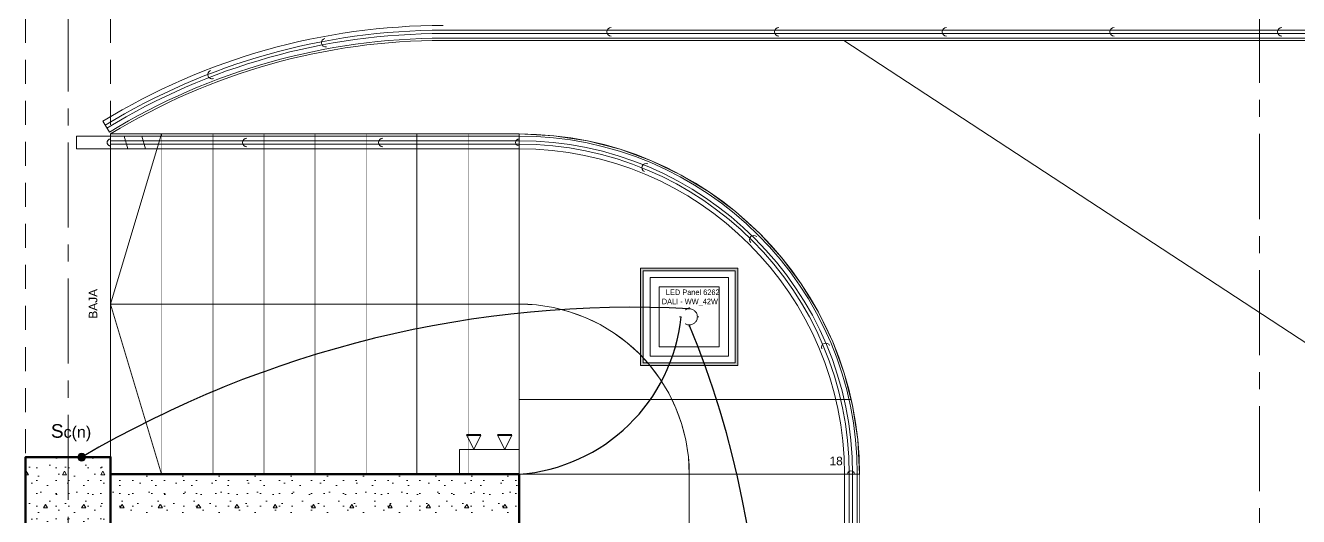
# Model space of a CAD drawing. Header units: inches. Extents: x -38 to 5698, y -33 to 92.
# Drawn here: x 115.57 to 123.05, y 24.5 to 27.39 of the extents above; entities that cross this region are included whole.
import ezdxf
from ezdxf.lldxf.tags import DXFTag

# ---------------------------------------------------------------- set-up
doc = ezdxf.new("R2010")
doc.units = ezdxf.units.IN
doc.header["$MEASUREMENT"] = 0
doc.set_wipeout_variables(frame=1)
for name, pattern in [('ACAD_ISO04W100', [30, 24, -3, 0, -3]), ('CONTINUA', [0]), ('DASHED', [0.75, 0.5, -0.25]), ('Hidden Line', [0.195611, 0.141111, -0.0545]), ('Punto & Raya', [0.65, 0.5, -0.075, 0, -0.075]), ('Raya Pequeña', [0.141111, 0.070556, -0.070556]), ('Rayas', [0.282222, 0.141111, -0.141111]), ('Wipeout_Contour', [1, 0, -1])]:
    doc.linetypes.add(name, pattern=pattern)
for name, color, linetype, lineweight in [('00 IE CKTO TOMAS', 111, 'Rayas', 18), ('00_IE_Luminarias', 6, 'Continuous', 30), ('ALUMBRADO_PVC', 6, 'PVC1', 30), ('Cable Alumbrado', 150, 'Continuous', 30), ('Luminaria', 9, 'Continuous', 9), ('Luminarias', 5, 'Continuous', 20), ('pulsador', 4, 'Continuous', 40), ('Simb_Alumbrado', 140, 'CONTINUA', 30)]:
    doc.layers.add(name, color=color, linetype=linetype, lineweight=lineweight)
for name, color, linetype in [('02 _ ARQ _ ALB _ Ejes Generales', 7, 'Continuous'), ('02 _ ARQ _ ZON _ Espacio.3D', 7, 'Continuous'), ('08 _ STR _ EXT _ 06 Columnas', 7, 'Continuous'), ('08 _ STR _ EXT _ 07 Losa Aligerada', 7, 'Continuous'), ('08 _ STR _ EXT _ 09 Vigas', 7, 'Continuous'), ('08 _ STR _ EXT _ 11 Escaleras', 7, 'Continuous'), ('08 _ STR _ EXT _ 12 Ascensor', 7, 'Continuous'), ('Dibujo 2D - General', 7, 'Continuous'), ('Interior - Escaleras & Barandillas', 7, 'Continuous')]:
    doc.layers.add(name, color=color, linetype=linetype)
doc.styles.add('Annotative', font='arial.ttf')
doc.styles.add('Estilo_Generado_3', font='arial.ttf')
doc.styles.add('{18b73a54-fa43-428c-adcb-c1c7bbdf2c84}', font='Simplex.shx')
tags = doc.linetypes.add('PVC1', pattern='A,1,-0.19772,["PVC",{18b73a54-fa43-428c-adcb-c1c7bbdf2c84},S=0.13,R=0,X=0,Y=-0.061851],-0.507647', length=1.705367).pattern_tags.tags
tags[6] = DXFTag(74, 10)
pattern_1 = [(0, (92.5, 3e-09), (0, 0.3897114), [0.024375, -0.200625]), (0, (92.6125, 0.19486), (0, 0.3897114), [0.024375, -0.200625]), (60, (92.5, 3e-09), (-0.3375, 0.1948557), [0.024375, -0.200625]), (60, (92.725, 3e-09), (-0.3375, 0.1948557), [0.024375, -0.200625]), (120, (92.5244, 3e-09), (0.3375, 0.1948557), [0.024375, -0.200625]), (120, (92.7494, 3e-09), (0.3375, 0.1948557), [0.024375, -0.200625]), (0, (92.500015, 0.0375), (0, 0.075), [0, -0.075, 0, -0.1125]), (45, (92.537515, 0.0375), (-0.05303301, 0.05303301), [0, -0.05625, 0, -0.09375])]

# ---------------------------------------------------------------- blocks, each defined once
blk = doc.blocks.new('*U268')
at = {"layer": 'Luminarias', "linetype": 'DASHED', "lineweight": 0, "ltscale": 0.05}
blk.add_lwpolyline([(0, -0.005), (0, 0.005)], dxfattribs=at)
blk = doc.blocks.new('*U269')
at = {"color": 0, "linetype": 'ByBlock', "lineweight": -2, "transparency": 16777216}
for p, rotation in [((-0.055, 0), 90), ((0.055, 0), 270), ((0, -0.055), 180)]:
    blk.add_blockref('*U268', p, dxfattribs=dict(at, rotation=rotation))
blk.add_blockref('*U268', (0, 0.055), dxfattribs=at)
blk = doc.blocks.new('PANEL CUADRAD 60X60 AD')
at = {"layer": 'Luminarias'}
h = blk.add_hatch(dxfattribs=at)
h.set_pattern_fill('DOTS', color=6, scale=0.0015)
h.set_pattern_definition([(0, (-2127.458864, -786.8599919), (0.001190625, 0.00238125), [0, -0.00238125])])
h.paths.add_polyline_path([(-0.3, 0.3), (-0.3, -0.3), (0.3, -0.3), (0.3, 0.3)])
h.paths.add_polyline_path([(0.283, 0.283), (0.283, -0.283), (-0.283, -0.283), (-0.283, 0.283)], flags=16)
h.paths.add_polyline_path([(0.2415, 0.2415), (0.2415, -0.2415), (-0.2415, -0.2415), (-0.2415, 0.2415)], flags=0)
h.paths.add_polyline_path([(0.1851, 0.1851), (0.1851, -0.1851), (-0.1851, -0.1851), (-0.1851, 0.1851)], flags=0)
h.paths.add_polyline_path([(0.05, 0, -1), (-0.05, 0, -1)], flags=0)
h.paths.add_polyline_path([(-0.1815, 0.0591), (0.2115, 0.0591), (0.2115, 0.1859), (-0.1815, 0.1859)], flags=8)
at = {"layer": 'Luminarias', "color": 6, "lineweight": 0}
for points in [[(-0.3, 0.3), (0.3, 0.3), (0.3, -0.3), (-0.3, -0.3)], [(-0.283, -0.283), (0.283, -0.283), (0.283, 0.283), (-0.283, 0.283)], [(-0.2415, -0.2415), (0.2415, -0.2415), (0.2415, 0.2415), (-0.2415, 0.2415)], [(-0.1851, -0.1851), (0.1851, -0.1851), (0.1851, 0.1851), (-0.1851, 0.1851)]]:
    blk.add_lwpolyline(points, close=True, dxfattribs=at)
at = {"layer": 'Luminarias', "color": 6}
blk.add_lwpolyline([(-0.3, 0.3), (0.3, 0.3), (0.3, -0.3), (-0.3, -0.3)], close=True, dxfattribs=at)
at = {"layer": 'Luminarias', "color": 6, "linetype": 'DASHED', "lineweight": 0, "ltscale": 0.01}
blk.add_circle((0, 0), 0.05, dxfattribs=at)
at = {"color": 6}
blk.add_blockref('*U269', (0, 0), dxfattribs=at)
at = {"layer": 'Luminarias', "color": 6, "insert": (-0.1693, 0.1686), "char_height": 0.034, "width": 0.456812, "attachment_point": 1}
blk.add_mtext('  LED Panel 6262 DALI - WW_42W {\\Ftxt|c0;\\C4;\\P} ', dxfattribs=at)
blk = doc.blocks.new('ii3t')
at = {"layer": 'Simb_Alumbrado', "lineweight": 5}
h = blk.add_hatch(color=3, dxfattribs=at)
edge = h.paths.add_edge_path()
edge.add_arc((0, 0), 0.0164, 0, 360)
blk.add_circle((0, 0), 0.0164, dxfattribs=at)
blk = doc.blocks.new('luz de emergencia')
at = {"color": 5, "lineweight": 40}
for p, q in [((164.1493, 48.9365, -0.0001), (164.2333, 48.9365, -0.0001)), ((164.3313, 48.9365, -0.0001), (164.4153, 48.9365, -0.0001))]:
    blk.add_line(p, q, dxfattribs=at)
at = {"layer": '00_IE_Luminarias', "color": 5, "linetype": 'Continuous', "lineweight": 13}
for p, q in [((164.1913, 49.0205, -0.0001), (164.1493, 48.9365, -0.0001)), ((164.2333, 48.9365, -0.0001), (164.1913, 49.0205, -0.0001)), ((164.3733, 49.0205, -0.0001), (164.3313, 48.9365, -0.0001)), ((164.4153, 48.9365, -0.0001), (164.3733, 49.0205, -0.0001))]:
    blk.add_line(p, q, dxfattribs=at)
at = {"layer": '00_IE_Luminarias', "color": 5, "linetype": 'Continuous', "lineweight": 13, "elevation": -0.0001}
blk.add_lwpolyline([(164.4573, 49.0205), (164.1073, 49.0205), (164.1073, 49.1666), (164.4573, 49.1665)], close=True, dxfattribs=at)

msp = doc.modelspace()

# ---------------------------------------------------------------- linework, layer by layer
at = {"layer": '02 _ ARQ _ ALB _ Ejes Generales', "color": 251, "linetype": 'Punto & Raya', "lineweight": 13}
for p, q in [((115.82, 45.9), (115.82, 2.05)), ((122.82, 3.05), (122.82, 44.9))]:
    msp.add_line(p, q, dxfattribs=at)
at = {"layer": '02 _ ARQ _ ZON _ Espacio.3D', "color": 254, "linetype": 'Continuous', "lineweight": 0, "flags": 128}
msp.add_lwpolyline([(115.57, 24.85), (116.07, 24.85), (116.07, 26.75, -0.137976), (118.0251, 27.3), (131.82, 27.3, -1), (131.82, 19.8), (118.0251, 19.8, -0.137981), (116.07, 20.35), (116.07, 22.25), (115.57, 22.25), (115.57, 22.7), (116.07, 22.7), (116.07, 24.4), (115.57, 24.4)], format="xyb", close=True, dxfattribs=at)
at = {"layer": '08 _ STR _ EXT _ 07 Losa Aligerada', "color": 254, "linetype": 'Continuous', "lineweight": 18, "flags": 128}
msp.add_lwpolyline([(118.0251, 19.8, -0.137981), (116.07, 20.35), (116.07, 22.3499), (116.07, 24.7499), (116.07, 26.75, -0.137981), (118.0251, 27.3), (131.82, 27.3, -1), (131.82, 19.8)], format="xyb", close=True, dxfattribs=at)
at = {"layer": '08 _ STR _ EXT _ 09 Vigas', "color": 251, "linetype": 'Hidden Line', "lineweight": 13}
msp.add_line((115.57, 17.4), (115.57, 29.7), dxfattribs=at)
at = {"layer": '08 _ STR _ EXT _ 11 Escaleras', "color": 161, "linetype": 'ACAD_ISO04W100', "lineweight": 13}
for p, q in [((118.47, 26.75), (118.47, 22.35)), ((120.47, 22.35), (120.47, 24.75))]:
    msp.add_line(p, q, dxfattribs=at)
at = {"layer": 'Interior - Escaleras & Barandillas', "color": 161, "linetype": 'Continuous', "lineweight": 13}
for p, q in [((131.82, 27.3598), (118.0251, 27.3598)), ((118.0251, 27.3403), (131.82, 27.3403)), ((118.0251, 27.3125), (131.82, 27.3125)), ((115.87, 26.7375), (115.87, 26.6625))]:
    msp.add_line(p, q, dxfattribs=at)
at = {"layer": 'Interior - Escaleras & Barandillas', "color": 161, "linetype": 'Raya Pequeña', "lineweight": 13}
msp.add_line((115.87, 26.7375), (115.87, 26.6625), dxfattribs=at)
at = {"layer": 'Interior - Escaleras & Barandillas', "color": 161, "linetype": 'Continuous', "lineweight": 13, "flags": 128}
for points in [[(117.3297, 27.3113, 1), (117.3388, 27.2621)], [(119.0105, 27.375, 1), (119.0105, 27.325)], [(119.9958, 27.375, 1), (119.9958, 27.325)], [(120.9812, 27.375, 1), (120.9812, 27.325)], [(121.9665, 27.375, 1), (121.9665, 27.325)], [(122.9519, 27.375, 1), (122.9519, 27.325)], [(116.6575, 27.1222, 1), (116.6754, 27.0755)], [(119.2258, 26.5747, 1), (119.2067, 26.5285, 1)], [(119.8665, 26.1465, 1), (119.8312, 26.1112, 1)], [(120.2947, 25.5058, 1), (120.2485, 25.4867, 1)]]:
    msp.add_lwpolyline(points, format="xyb", dxfattribs=at)
at = {"layer": 'Interior - Escaleras & Barandillas', "color": 161, "linetype": 'Continuous', "lineweight": 13}
for radius in [3.8376, 3.8098]:
    msp.add_arc((118.0251, 23.5499), radius, 90.00023, 121.4235, dxfattribs=at)

# ---------------------------------------------------------------- block references
at = {"layer": 'Cable Alumbrado', "lineweight": 0, "xscale": 1.404578189384958, "yscale": 1.404578189384958, "zscale": 1.404578189384958}
msp.add_blockref('ii3t', (115.9005, 24.85), dxfattribs=at)
at = {"layer": 'Luminaria', "xscale": 0.9538673662839494, "yscale": 0.9538673662839494, "zscale": 0.9538673662839494}
msp.add_blockref('PANEL CUADRAD 60X60 AD', (119.47, 25.675), dxfattribs=at)

# ---------------------------------------------------------------- texts
at = {"layer": '00 IE CKTO TOMAS', "insert": (115.7194, 24.944), "char_height": 0.08, "width": 0.768045, "attachment_point": 7, "style": 'Annotative'}
msp.add_mtext('S{\\H0.84375x;c(n)}', dxfattribs=at)
at = {"layer": '08 _ STR _ EXT _ 11 Escaleras', "color": 161, "lineweight": 13, "insert": (115.9675, 25.6643), "char_height": 0.05, "attachment_point": 4, "rotation": 90, "style": 'Estilo_Generado_3'}
msp.add_mtext('\\A1;{\\pql;\\fArial|b0|i0|c0|p34;BAJA}', dxfattribs=at)
at = {"layer": '08 _ STR _ EXT _ 11 Escaleras', "color": 161, "lineweight": 13, "insert": (120.2941, 24.8274), "char_height": 0.05, "attachment_point": 4, "style": 'Estilo_Generado_3'}
msp.add_mtext('\\A1;{\\pql;\\fArial|b0|i0|c0|p34;18}', dxfattribs=at)

# ---------------------------------------------------------------- next in the draw order: wipeouts: each hides what was drawn before it
at = {"color": 254, "linetype": 'Wipeout_Contour', "lineweight": 0, "ltscale": 3325.572681}
msp.add_wipeout([(120.47, 24.75), (118.47, 24.75), (118.47, 24.45), (120.47, 24.45)], dxfattribs=at).dxf.layer = '08 _ STR _ EXT _ 11 Escaleras'

# ---------------------------------------------------------------- next in the draw order: linework, layer by layer
at = {"layer": '08 _ STR _ EXT _ 11 Escaleras', "color": 161, "linetype": 'ACAD_ISO04W100', "lineweight": 13}
msp.add_line((119.47, 22.35), (119.47, 24.75), dxfattribs=at)
msp.add_arc((118.47, 24.75), 2, 0, 90, dxfattribs=at)

# ---------------------------------------------------------------- next in the draw order: texts
at = {"layer": '08 _ STR _ EXT _ 11 Escaleras', "color": 161, "lineweight": 13, "insert": (120.2941, 24.5279), "char_height": 0.05, "attachment_point": 4, "style": 'Estilo_Generado_3'}
msp.add_mtext('\\A1;{\\pql;\\fArial|b0|i0|c0|p34;17}', dxfattribs=at)

# ---------------------------------------------------------------- next in the draw order: wipeouts: each hides what was drawn before it
at = {"color": 254, "linetype": 'Wipeout_Contour', "lineweight": 0, "ltscale": 3321.116525}
msp.add_wipeout([(118.47, 26.75), (118.17, 26.75), (118.17, 24.75), (118.47, 24.75)], dxfattribs=at).dxf.layer = '08 _ STR _ EXT _ 11 Escaleras'

# ---------------------------------------------------------------- next in the draw order: linework, layer by layer
at = {"layer": '08 _ STR _ EXT _ 11 Escaleras', "color": 161, "linetype": 'ACAD_ISO04W100', "lineweight": 13}
msp.add_line((118.17, 26.75), (118.17, 24.75), dxfattribs=at)
at = {"layer": '08 _ STR _ EXT _ 11 Escaleras', "color": 161, "linetype": 'Continuous', "lineweight": 13}
for p in [(118.47, 26.75), (120.4211, 25.1897)]:
    msp.add_line(p, (118.47, 25.1897), dxfattribs=at)
at = {"layer": '08 _ STR _ EXT _ 11 Escaleras', "color": 161, "linetype": 'ACAD_ISO04W100', "lineweight": 13}
msp.add_arc((118.47, 24.75), 1, 0, 90, dxfattribs=at)

# ---------------------------------------------------------------- next in the draw order: texts
at = {"layer": '08 _ STR _ EXT _ 11 Escaleras', "color": 161, "lineweight": 13, "insert": (118.3925, 26.5741), "char_height": 0.05, "attachment_point": 4, "rotation": 90, "style": 'Estilo_Generado_3'}
msp.add_mtext('\\A1;{\\pql;\\fArial|b0|i0|c0|p34;19}', dxfattribs=at)

# ---------------------------------------------------------------- next in the draw order: wipeouts: each hides what was drawn before it
at = {"color": 254, "linetype": 'Wipeout_Contour', "lineweight": 0, "ltscale": 3319.917103}
msp.add_wipeout([(117.87, 26.75), (117.87, 24.75), (118.17, 24.75), (118.17, 26.75)], dxfattribs=at).dxf.layer = '08 _ STR _ EXT _ 11 Escaleras'

# ---------------------------------------------------------------- next in the draw order: linework, layer by layer
at = {"layer": '08 _ STR _ EXT _ 11 Escaleras', "color": 161, "linetype": 'ACAD_ISO04W100', "lineweight": 13}
msp.add_line((117.87, 26.75), (117.87, 24.75), dxfattribs=at)

# ---------------------------------------------------------------- next in the draw order: texts
at = {"layer": '08 _ STR _ EXT _ 11 Escaleras', "color": 161, "lineweight": 13, "insert": (118.0925, 26.5741), "char_height": 0.05, "attachment_point": 4, "rotation": 90, "style": 'Estilo_Generado_3'}
msp.add_mtext('\\A1;{\\pql;\\fArial|b0|i0|c0|p34;20}', dxfattribs=at)

# ---------------------------------------------------------------- next in the draw order: wipeouts: each hides what was drawn before it
at = {"color": 254, "linetype": 'Wipeout_Contour', "lineweight": 0, "ltscale": 3318.717682}
msp.add_wipeout([(117.57, 24.75), (117.87, 24.75), (117.87, 26.75), (117.57, 26.75)], dxfattribs=at).dxf.layer = '08 _ STR _ EXT _ 11 Escaleras'

# ---------------------------------------------------------------- next in the draw order: texts
at = {"layer": '08 _ STR _ EXT _ 11 Escaleras', "color": 161, "lineweight": 13, "insert": (117.7921, 26.5741), "char_height": 0.05, "attachment_point": 4, "rotation": 90, "style": 'Estilo_Generado_3'}
msp.add_mtext('\\A1;{\\pql;\\fArial|b0|i0|c0|p34;21}', dxfattribs=at)

# ---------------------------------------------------------------- next in the draw order: wipeouts: each hides what was drawn before it
at = {"color": 254, "linetype": 'Wipeout_Contour', "lineweight": 0, "ltscale": 3317.518262}
msp.add_wipeout([(117.27, 24.75), (117.57, 24.75), (117.57, 26.75), (117.27, 26.75)], dxfattribs=at).dxf.layer = '08 _ STR _ EXT _ 11 Escaleras'

# ---------------------------------------------------------------- next in the draw order: linework, layer by layer
at = {"layer": '08 _ STR _ EXT _ 11 Escaleras', "color": 161, "linetype": 'ACAD_ISO04W100', "lineweight": 13}
msp.add_line((117.57, 24.75), (117.57, 26.75), dxfattribs=at)

# ---------------------------------------------------------------- next in the draw order: texts
at = {"layer": '08 _ STR _ EXT _ 11 Escaleras', "color": 161, "lineweight": 13, "insert": (117.4921, 26.5741), "char_height": 0.05, "attachment_point": 4, "rotation": 90, "style": 'Estilo_Generado_3'}
msp.add_mtext('\\A1;{\\pql;\\fArial|b0|i0|c0|p34;22}', dxfattribs=at)

# ---------------------------------------------------------------- next in the draw order: wipeouts: each hides what was drawn before it
at = {"color": 254, "linetype": 'Wipeout_Contour', "lineweight": 0, "ltscale": 3316.318841}
msp.add_wipeout([(116.97, 24.75), (117.27, 24.75), (117.27, 26.75), (116.97, 26.75)], dxfattribs=at).dxf.layer = '08 _ STR _ EXT _ 11 Escaleras'

# ---------------------------------------------------------------- next in the draw order: linework, layer by layer
at = {"layer": '08 _ STR _ EXT _ 11 Escaleras', "color": 161, "linetype": 'ACAD_ISO04W100', "lineweight": 13}
msp.add_line((117.27, 24.75), (117.27, 26.75), dxfattribs=at)

# ---------------------------------------------------------------- next in the draw order: texts
at = {"layer": '08 _ STR _ EXT _ 11 Escaleras', "color": 161, "lineweight": 13, "insert": (117.1926, 26.5741), "char_height": 0.05, "attachment_point": 4, "rotation": 90, "style": 'Estilo_Generado_3'}
msp.add_mtext('\\A1;{\\pql;\\fArial|b0|i0|c0|p34;23}', dxfattribs=at)

# ---------------------------------------------------------------- next in the draw order: wipeouts: each hides what was drawn before it
at = {"color": 254, "linetype": 'Wipeout_Contour', "lineweight": 0, "ltscale": 3315.119421}
msp.add_wipeout([(116.67, 24.75), (116.97, 24.75), (116.97, 26.75), (116.67, 26.75)], dxfattribs=at).dxf.layer = '08 _ STR _ EXT _ 11 Escaleras'

# ---------------------------------------------------------------- next in the draw order: linework, layer by layer
at = {"layer": '08 _ STR _ EXT _ 11 Escaleras', "color": 161, "linetype": 'ACAD_ISO04W100', "lineweight": 13}
msp.add_line((116.97, 24.75), (116.97, 26.75), dxfattribs=at)

# ---------------------------------------------------------------- next in the draw order: texts
at = {"layer": '08 _ STR _ EXT _ 11 Escaleras', "color": 161, "lineweight": 13, "insert": (116.8921, 26.5741), "char_height": 0.05, "attachment_point": 4, "rotation": 90, "style": 'Estilo_Generado_3'}
msp.add_mtext('\\A1;{\\pql;\\fArial|b0|i0|c0|p34;24}', dxfattribs=at)

# ---------------------------------------------------------------- next in the draw order: wipeouts: each hides what was drawn before it
at = {"color": 254, "linetype": 'Wipeout_Contour', "lineweight": 0, "ltscale": 3313.920002}
msp.add_wipeout([(116.37, 24.75), (116.67, 24.75), (116.67, 26.75), (116.37, 26.75)], dxfattribs=at).dxf.layer = '08 _ STR _ EXT _ 11 Escaleras'

# ---------------------------------------------------------------- next in the draw order: linework, layer by layer
at = {"layer": '08 _ STR _ EXT _ 11 Escaleras', "color": 161, "linetype": 'ACAD_ISO04W100', "lineweight": 13}
msp.add_line((116.67, 24.75), (116.67, 26.75), dxfattribs=at)

# ---------------------------------------------------------------- next in the draw order: texts
at = {"layer": '08 _ STR _ EXT _ 11 Escaleras', "color": 161, "lineweight": 13, "insert": (116.5925, 26.5741), "char_height": 0.05, "attachment_point": 4, "rotation": 90, "style": 'Estilo_Generado_3'}
msp.add_mtext('\\A1;{\\pql;\\fArial|b0|i0|c0|p34;25}', dxfattribs=at)

# ---------------------------------------------------------------- next in the draw order: wipeouts: each hides what was drawn before it
at = {"color": 254, "linetype": 'Wipeout_Contour', "lineweight": 0, "ltscale": 3312.720583}
msp.add_wipeout([(116.07, 24.75), (116.37, 24.75), (116.37, 26.75), (116.07, 26.75)], dxfattribs=at).dxf.layer = '08 _ STR _ EXT _ 11 Escaleras'

# ---------------------------------------------------------------- next in the draw order: linework, layer by layer
at = {"layer": '08 _ STR _ EXT _ 11 Escaleras', "color": 161, "linetype": 'ACAD_ISO04W100', "lineweight": 13}
for p, q in [((118.47, 26.75), (116.07, 26.75)), ((116.07, 26.75), (116.07, 24.75)), ((116.37, 26.75), (116.07, 25.75)), ((116.37, 24.75), (116.37, 26.75)), ((118.47, 25.75), (116.07, 25.75)), ((116.07, 25.75), (116.37, 24.75)), ((116.07, 24.75), (120.47, 24.75))]:
    msp.add_line(p, q, dxfattribs=at)

# ---------------------------------------------------------------- next in the draw order: texts
at = {"layer": '08 _ STR _ EXT _ 11 Escaleras', "color": 161, "lineweight": 13, "insert": (116.2925, 26.5741), "char_height": 0.05, "attachment_point": 4, "rotation": 90, "style": 'Estilo_Generado_3'}
msp.add_mtext('\\A1;{\\pql;\\fArial|b0|i0|c0|p34;26}', dxfattribs=at)

# ---------------------------------------------------------------- next in the draw order: wipeouts: each hides what was drawn before it
at = {"color": 254, "linetype": 'Wipeout_Contour', "lineweight": 0, "ltscale": 3325.454396}
msp.add_wipeout([(120.47, 24.75), (118.47, 24.75), (118.47, 22.35), (120.47, 22.35)], dxfattribs=at).dxf.layer = '08 _ STR _ EXT _ 11 Escaleras'

# ---------------------------------------------------------------- next in the draw order: linework, layer by layer
at = {"layer": '08 _ STR _ EXT _ 11 Escaleras', "color": 161, "linetype": 'Continuous', "lineweight": 13}
for p, q in [((118.47, 25.1897), (118.47, 22.35)), ((120.47, 22.35), (120.47, 24.75))]:
    msp.add_line(p, q, dxfattribs=at)
at = {"layer": '08 _ STR _ EXT _ 11 Escaleras', "color": 167, "linetype": 'Continuous', "lineweight": 18}
msp.add_line((120.47, 22.35), (120.47, 24.75), dxfattribs=at)
at = {"layer": '08 _ STR _ EXT _ 11 Escaleras', "color": 161, "linetype": 'Continuous', "lineweight": 13}
msp.add_arc((118.47, 24.75), 2, 0, 89.99998, dxfattribs=at)

# ---------------------------------------------------------------- next in the draw order: wipeouts: each hides what was drawn before it
at = {"color": 254, "linetype": 'Wipeout_Contour', "lineweight": 0, "ltscale": 3316.918476}
msp.add_wipeout([(118.47, 26.75), (116.07, 26.75), (116.07, 24.75), (118.47, 24.75)], dxfattribs=at).dxf.layer = '08 _ STR _ EXT _ 11 Escaleras'

# ---------------------------------------------------------------- next in the draw order: linework, layer by layer
at = {"layer": '08 _ STR _ EXT _ 11 Escaleras', "color": 161, "linetype": 'Continuous', "lineweight": 13}
for p, q in [((118.47, 26.75), (116.07, 26.75)), ((116.07, 26.75), (116.07, 24.75)), ((116.07, 24.75), (118.47, 24.75)), ((118.47, 24.75), (120.47, 24.75))]:
    msp.add_line(p, q, dxfattribs=at)
at = {"layer": '08 _ STR _ EXT _ 11 Escaleras', "color": 161, "linetype": 'Raya Pequeña', "lineweight": 13}
msp.add_line((118.3302, 24.75), (118.3302, 26.75), dxfattribs=at)
at = {"layer": '08 _ STR _ EXT _ 11 Escaleras', "color": 167, "linetype": 'Continuous', "lineweight": 18}
msp.add_line((118.47, 24.75), (118.47, 22.35), dxfattribs=at)

# ---------------------------------------------------------------- next in the draw order: wipeouts: each hides what was drawn before it
at = {"color": 254, "linetype": 'Wipeout_Contour', "lineweight": 0, "ltscale": 3325.572681}
msp.add_wipeout([(120.47, 24.75), (118.47, 24.75), (118.47, 24.45), (120.47, 24.45)], dxfattribs=at).dxf.layer = '08 _ STR _ EXT _ 11 Escaleras'

# ---------------------------------------------------------------- next in the draw order: linework, layer by layer
at = {"layer": '08 _ STR _ EXT _ 11 Escaleras', "color": 167, "linetype": 'Continuous', "lineweight": 18}
for p, q in [((118.47, 26.75), (118.47, 24.75)), ((119.47, 22.35), (119.47, 24.75))]:
    msp.add_line(p, q, dxfattribs=at)
msp.add_arc((118.47, 24.75), 2, 0, 90, dxfattribs=at)
at = {"layer": 'ALUMBRADO_PVC', "linetype": 'PVC1', "ltscale": 0.4}
msp.add_arc((114.4806, 23.55), 5.4046, 337.39619, 22.60411, dxfattribs=at)
at = {"layer": 'Dibujo 2D - General', "color": 252, "linetype": 'Continuous', "lineweight": 13}
msp.add_line((131.82, 19.8), (120.3789, 27.3), dxfattribs=at)
at = {"layer": 'Interior - Escaleras & Barandillas', "color": 161, "linetype": 'Continuous', "lineweight": 13}
for p, q in [((120.3825, 24.75), (120.3825, 22.35)), ((120.4102, 24.75), (120.4102, 22.35)), ((120.4297, 22.35), (120.4297, 24.75)), ((120.4575, 22.35), (120.4575, 24.75))]:
    msp.add_line(p, q, dxfattribs=at)
at = {"layer": 'Interior - Escaleras & Barandillas', "color": 167, "linetype": 'Continuous', "lineweight": 18, "flags": 128}
msp.add_lwpolyline([(120.44, 24.75, 1), (120.4, 24.75, 1)], format="xyb", dxfattribs=at)

# ---------------------------------------------------------------- next in the draw order: wipeouts: each hides what was drawn before it
at = {"color": 254, "linetype": 'Wipeout_Contour', "lineweight": 0, "ltscale": 3321.116525}
msp.add_wipeout([(118.47, 26.75), (118.17, 26.75), (118.17, 24.75), (118.47, 24.75)], dxfattribs=at).dxf.layer = '08 _ STR _ EXT _ 11 Escaleras'

# ---------------------------------------------------------------- next in the draw order: hatches: boundary and pattern name
at = {"layer": '08 _ STR _ EXT _ 12 Ascensor', "linetype": 'Continuous', "lineweight": 9}
h = msp.add_hatch(dxfattribs=at)
h.set_pattern_fill('HORMIGÓN_EN_MASA_0002', style=0, pattern_type=2)
h.set_pattern_definition(pattern_1)
h.paths.add_polyline_path([(118.22, 24.5), (118.47, 24.75), (118.22, 24.75)])
h = msp.add_hatch(dxfattribs=at)
h.set_pattern_fill('HORMIGÓN_EN_MASA_0002', style=0, pattern_type=2)
h.set_pattern_definition(pattern_1)
h.paths.add_polyline_path([(118.22, 24.5), (118.47, 24.5), (118.47, 24.75)])

# ---------------------------------------------------------------- next in the draw order: linework, layer by layer
at = {"layer": '08 _ STR _ EXT _ 11 Escaleras', "color": 167, "linetype": 'Continuous', "lineweight": 18}
for p, q in [((118.47, 26.75), (118.17, 26.75)), ((118.17, 26.75), (118.17, 24.75)), ((118.47, 24.75), (118.47, 26.75)), ((118.17, 24.75), (120.47, 24.75))]:
    msp.add_line(p, q, dxfattribs=at)
msp.add_arc((118.47, 24.75), 1, 0, 90, dxfattribs=at)
at = {"layer": '08 _ STR _ EXT _ 12 Ascensor', "color": 7, "linetype": 'Continuous', "lineweight": 80, "flags": 128}
msp.add_lwpolyline([(118.47, 22.35), (118.47, 24.75)], dxfattribs=at)
at = {"layer": 'ALUMBRADO_PVC', "linetype": 'PVC1', "ltscale": 0.4}
msp.add_arc((118.3935, 25.7814), 1.0342, 274.239, 354.09296, dxfattribs=at)
at = {"layer": 'Interior - Escaleras & Barandillas', "color": 167, "linetype": 'Continuous', "lineweight": 18, "flags": 128}
msp.add_lwpolyline([(118.47, 26.72, 1), (118.47, 26.68, 1)], format="xyb", dxfattribs=at)
at = {"layer": 'Interior - Escaleras & Barandillas', "color": 161, "linetype": 'Continuous', "lineweight": 13}
for radius in [1.9875, 1.9598, 1.9402, 1.9125]:
    msp.add_arc((118.47, 24.75), radius, 0, 90, dxfattribs=at)

# ---------------------------------------------------------------- next in the draw order: wipeouts: each hides what was drawn before it
at = {"color": 254, "linetype": 'Wipeout_Contour', "lineweight": 0, "ltscale": 3319.917103}
msp.add_wipeout([(117.87, 26.75), (117.87, 24.75), (118.17, 24.75), (118.17, 26.75)], dxfattribs=at).dxf.layer = '08 _ STR _ EXT _ 11 Escaleras'

# ---------------------------------------------------------------- next in the draw order: block references
at = {"layer": 'pulsador', "color": 4, "lineweight": 40, "rotation": 180}
msp.add_blockref('luz de emergencia', (282.5773, 73.9166, 0.0001), dxfattribs=at)

# ---------------------------------------------------------------- next in the draw order: wipeouts: each hides what was drawn before it
at = {"color": 254, "linetype": 'Wipeout_Contour', "lineweight": 0, "ltscale": 3318.717682}
msp.add_wipeout([(117.57, 26.75), (117.57, 24.75), (117.87, 24.75), (117.87, 26.75)], dxfattribs=at).dxf.layer = '08 _ STR _ EXT _ 11 Escaleras'

# ---------------------------------------------------------------- next in the draw order: linework, layer by layer
at = {"layer": '08 _ STR _ EXT _ 11 Escaleras', "color": 167, "linetype": 'Continuous', "lineweight": 18}
for p, q in [((117.57, 26.75), (117.57, 24.75)), ((117.87, 24.75), (117.87, 26.75))]:
    msp.add_line(p, q, dxfattribs=at)
at = {"layer": 'Interior - Escaleras & Barandillas', "color": 161, "linetype": 'Continuous', "lineweight": 13, "flags": 128}
msp.add_lwpolyline([(117.67, 26.725, 1), (117.67, 26.675, 1)], format="xyb", dxfattribs=at)

# ---------------------------------------------------------------- next in the draw order: wipeouts: each hides what was drawn before it
at = {"color": 254, "linetype": 'Wipeout_Contour', "lineweight": 0, "ltscale": 3317.518261}
msp.add_wipeout([(117.27, 26.75), (117.27, 24.75), (117.57, 24.75), (117.57, 26.75)], dxfattribs=at).dxf.layer = '08 _ STR _ EXT _ 11 Escaleras'

# ---------------------------------------------------------------- next in the draw order: linework, layer by layer
at = {"layer": '08 _ STR _ EXT _ 11 Escaleras', "color": 167, "linetype": 'Continuous', "lineweight": 18}
msp.add_line((117.27, 26.75), (117.27, 24.75), dxfattribs=at)

# ---------------------------------------------------------------- next in the draw order: wipeouts: each hides what was drawn before it
at = {"color": 254, "linetype": 'Wipeout_Contour', "lineweight": 0, "ltscale": 3316.318841}
msp.add_wipeout([(117.27, 26.75), (116.97, 26.75), (116.97, 24.75), (117.27, 24.75)], dxfattribs=at).dxf.layer = '08 _ STR _ EXT _ 11 Escaleras'

# ---------------------------------------------------------------- next in the draw order: linework, layer by layer
at = {"layer": '08 _ STR _ EXT _ 11 Escaleras', "color": 167, "linetype": 'Continuous', "lineweight": 18}
msp.add_line((116.97, 26.75), (116.97, 24.75), dxfattribs=at)

# ---------------------------------------------------------------- next in the draw order: wipeouts: each hides what was drawn before it
at = {"color": 254, "linetype": 'Wipeout_Contour', "lineweight": 0, "ltscale": 3315.119421}
msp.add_wipeout([(116.67, 26.75), (116.67, 24.75), (116.97, 24.75), (116.97, 26.75)], dxfattribs=at).dxf.layer = '08 _ STR _ EXT _ 11 Escaleras'

# ---------------------------------------------------------------- next in the draw order: linework, layer by layer
at = {"layer": '08 _ STR _ EXT _ 11 Escaleras', "color": 167, "linetype": 'Continuous', "lineweight": 18}
msp.add_line((116.67, 26.75), (116.67, 24.75), dxfattribs=at)
at = {"layer": 'Interior - Escaleras & Barandillas', "color": 161, "linetype": 'Continuous', "lineweight": 13, "flags": 128}
msp.add_lwpolyline([(116.87, 26.725, 1), (116.87, 26.675, 1)], format="xyb", dxfattribs=at)

# ---------------------------------------------------------------- next in the draw order: wipeouts: each hides what was drawn before it
at = {"color": 254, "linetype": 'Wipeout_Contour', "lineweight": 0, "ltscale": 3313.920002}
msp.add_wipeout([(116.37, 26.75), (116.37, 24.75), (116.67, 24.75), (116.67, 26.75)], dxfattribs=at).dxf.layer = '08 _ STR _ EXT _ 11 Escaleras'

# ---------------------------------------------------------------- next in the draw order: linework, layer by layer
at = {"layer": '08 _ STR _ EXT _ 11 Escaleras', "color": 167, "linetype": 'Continuous', "lineweight": 18}
msp.add_line((116.37, 26.75), (116.37, 24.75), dxfattribs=at)

# ---------------------------------------------------------------- next in the draw order: wipeouts: each hides what was drawn before it
at = {"color": 254, "linetype": 'Wipeout_Contour', "lineweight": 0, "ltscale": 3312.720583}
msp.add_wipeout([(116.07, 26.75), (116.07, 24.75), (116.37, 24.75), (116.37, 26.75)], dxfattribs=at).dxf.layer = '08 _ STR _ EXT _ 11 Escaleras'

# ---------------------------------------------------------------- next in the draw order: hatches: boundary and pattern name
at = {"layer": '08 _ STR _ EXT _ 06 Columnas', "linetype": 'Continuous', "lineweight": 9}
h = msp.add_hatch(dxfattribs=at)
h.set_pattern_fill('HORMIGÓN_EN_MASA_0002', style=0, pattern_type=2)
h.set_pattern_definition(pattern_1)
h.paths.add_polyline_path([(115.57, 24.4), (116.07, 24.4), (116.07, 24.85), (115.57, 24.85)])
at = {"layer": '08 _ STR _ EXT _ 12 Ascensor', "linetype": 'Continuous', "lineweight": 9}
h = msp.add_hatch(dxfattribs=at)
h.set_pattern_fill('HORMIGÓN_EN_MASA_0002', style=0, pattern_type=2)
h.set_pattern_definition(pattern_1)
h.paths.add_polyline_path([(118.22, 24.75), (116.07, 24.75), (116.07, 24.5), (118.22, 24.5)])

# ---------------------------------------------------------------- next in the draw order: linework, layer by layer
at = {"layer": '08 _ STR _ EXT _ 06 Columnas', "color": 7, "linetype": 'Continuous', "lineweight": 80, "flags": 128}
msp.add_lwpolyline([(115.57, 24.4), (116.07, 24.4), (116.07, 24.85), (115.57, 24.85)], close=True, dxfattribs=at)
at = {"layer": '08 _ STR _ EXT _ 09 Vigas', "color": 251, "linetype": 'Hidden Line', "lineweight": 13}
msp.add_line((116.07, 17.4), (116.07, 29.7), dxfattribs=at)
at = {"layer": '08 _ STR _ EXT _ 11 Escaleras', "color": 167, "linetype": 'Continuous', "lineweight": 18}
for p, q in [((118.17, 26.75), (116.07, 26.75)), ((116.07, 26.75), (116.07, 24.75)), ((116.37, 26.75), (116.07, 25.75)), ((118.47, 25.75), (116.07, 25.75)), ((116.07, 25.75), (116.37, 24.75)), ((116.07, 24.75), (118.17, 24.75))]:
    msp.add_line(p, q, dxfattribs=at)
at = {"layer": '08 _ STR _ EXT _ 12 Ascensor', "color": 7, "linetype": 'Continuous', "lineweight": 80}
msp.add_line((118.47, 24.75), (116.07, 24.75), dxfattribs=at)
at = {"layer": '08 _ STR _ EXT _ 12 Ascensor', "color": 7, "linetype": 'Continuous', "lineweight": 80, "flags": 128}
msp.add_lwpolyline([(116.07, 24.75), (116.07, 24.5)], dxfattribs=at)
at = {"layer": 'ALUMBRADO_PVC', "linetype": 'PVC1', "ltscale": 0.4}
msp.add_arc((119.1366, 19.3495), 6.3819, 87.00595, 120.47001, dxfattribs=at)
at = {"layer": 'Interior - Escaleras & Barandillas', "color": 161, "linetype": 'Continuous', "lineweight": 13}
for p, q in [((116.0244, 26.8247), (116.0635, 26.7607)), ((118.47, 26.7375), (115.87, 26.7375)), ((118.47, 26.7098), (116.07, 26.7098)), ((116.07, 26.7098), (116.07, 26.6903)), ((118.47, 26.7375), (116.2537, 26.7375)), ((116.2537, 26.7375), (116.2762, 26.6625)), ((118.47, 26.7098), (116.2621, 26.7098)), ((115.87, 26.6625), (118.47, 26.6625)), ((116.07, 26.6903), (118.47, 26.6903)), ((116.2679, 26.6903), (118.47, 26.6903)), ((116.2762, 26.6625), (118.47, 26.6625))]:
    msp.add_line(p, q, dxfattribs=at)
at = {"layer": 'Interior - Escaleras & Barandillas', "color": 161, "linetype": 'Raya Pequeña', "lineweight": 13}
for p, q in [((116.1493, 26.7375), (115.87, 26.7375)), ((116.1718, 26.6625), (116.1493, 26.7375)), ((115.87, 26.6625), (116.1718, 26.6625))]:
    msp.add_line(p, q, dxfattribs=at)
at = {"layer": 'Interior - Escaleras & Barandillas', "color": 167, "linetype": 'Continuous', "lineweight": 18, "flags": 128}
msp.add_lwpolyline([(116.07, 26.72, 1), (116.07, 26.68, 1)], format="xyb", dxfattribs=at)
at = {"layer": 'Interior - Escaleras & Barandillas', "color": 161, "linetype": 'Raya Pequeña', "lineweight": 13, "flags": 128}
msp.add_lwpolyline([(116.07, 26.72, 1), (116.07, 26.68, 1)], format="xyb", dxfattribs=at)
msp.add_lwpolyline([(116.1577, 26.7098), (116.07, 26.7098), (116.07, 26.6903), (116.1635, 26.6903)], dxfattribs=at)
at = {"layer": 'Interior - Escaleras & Barandillas', "color": 161, "linetype": 'Continuous', "lineweight": 13}
for radius in [3.7903, 3.7626]:
    msp.add_arc((118.0251, 23.5499), radius, 90.00023, 121.4235, dxfattribs=at)

doc.saveas('drawing.dxf')
